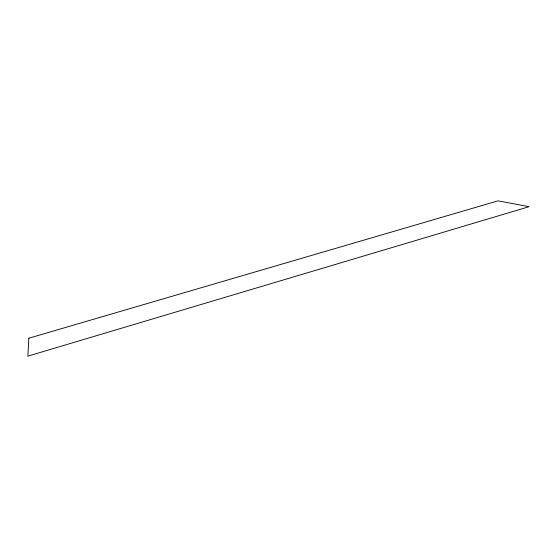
<?xml version="1.0" encoding="UTF-8"?>
<svg xmlns="http://www.w3.org/2000/svg" width="557" height="557" viewBox="0 0 557 557"><rect width="100%" height="100%" fill="white"/><g stroke="black" fill="none" stroke-linecap="round" stroke-linejoin="round"><path stroke-width="0.84" d="M28.853 338.203L27.85 356.146L529.15 206.675L498.007 200.854L28.853 338.203"/></g></svg>
